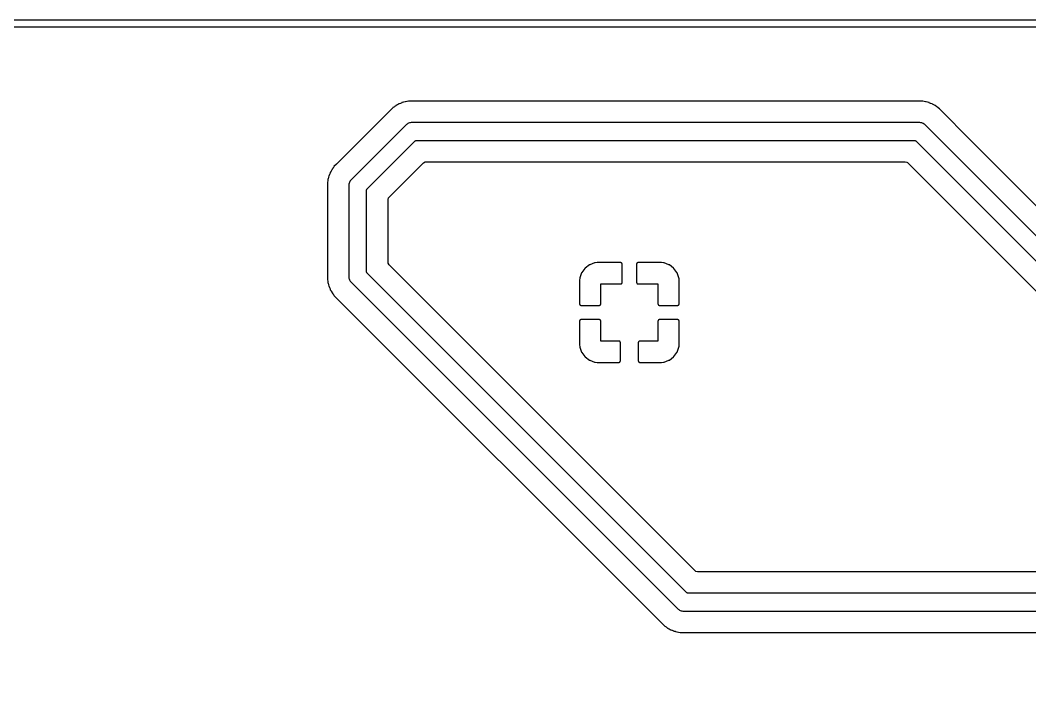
# Model space of a CAD drawing. Header units: metres. Extents: x -562 to 687, y -412 to 337.
# Drawn here: x -278.9 to 4.3, y 149.5 to 336.6 of the extents above; entities that cross this region are included whole.
import ezdxf

# ---------------------------------------------------------------- set-up
doc = ezdxf.new("R2010")
doc.units = ezdxf.units.M

msp = doc.modelspace()

# ---------------------------------------------------------------- linework, layer by layer
for points in [[(686.86, 336.56), (-561.63, 336.56)], [(-560.13, 333.75), (-560.13, -408.85), (-560.06, -409.18), (-559.78, -409.5), (-559.32, -409.64), (683.17, -409.64), (683.51, -409.57), (683.83, -409.29), (683.97, -408.83), (683.98, -402.45), (685.36, 333.76), (685.29, 334.1), (685.01, 334.42), (684.55, 334.56), (-559.34, 334.56), (-559.68, 334.49), (-560, 334.21), (-560.13, 333.75)], [(27.35, 263.28), (-12.28, 302.91), (-20.86, 311.5), (-21.04, 311.67), (-21.36, 311.99), (-21.37, 312), (-21.38, 312.01), (-21.38, 312.02), (-21.39, 312.02), (-21.4, 312.03), (-21.41, 312.04), (-21.41, 312.04), (-21.42, 312.05), (-21.43, 312.05), (-21.45, 312.06), (-21.79, 312.28), (-21.82, 312.3), (-22.14, 312.55), (-22.15, 312.56), (-22.16, 312.57), (-22.17, 312.58), (-22.18, 312.58), (-22.19, 312.59), (-22.21, 312.6), (-22.22, 312.61), (-22.23, 312.61), (-22.59, 312.79), (-22.63, 312.81), (-22.97, 313.02), (-22.98, 313.03), (-23, 313.04), (-23.01, 313.04), (-23.02, 313.05), (-23.03, 313.05), (-23.05, 313.06), (-23.06, 313.07), (-23.07, 313.07), (-23.45, 313.2), (-23.49, 313.22), (-23.86, 313.39), (-23.87, 313.4), (-23.88, 313.41), (-23.9, 313.41), (-23.91, 313.42), (-23.92, 313.42), (-23.93, 313.42), (-23.95, 313.43), (-23.96, 313.43), (-24.36, 313.52), (-24.4, 313.53), (-24.78, 313.67), (-24.79, 313.67), (-24.8, 313.67), (-24.82, 313.68), (-24.83, 313.68), (-24.84, 313.68), (-24.86, 313.69), (-24.87, 313.69), (-24.89, 313.69), (-25.29, 313.74), (-25.33, 313.74), (-25.72, 313.83), (-25.73, 313.83), (-25.74, 313.84), (-25.76, 313.84), (-25.77, 313.84), (-25.79, 313.84), (-25.8, 313.84), (-25.82, 313.84), (-25.83, 313.85), (-169.88, 313.85), (-169.89, 313.84), (-169.9, 313.84), (-169.91, 313.84), (-169.92, 313.84), (-169.93, 313.84), (-169.94, 313.84), (-169.95, 313.84), (-169.96, 313.84), (-169.96, 313.84), (-169.97, 313.84), (-169.97, 313.84), (-169.98, 313.83), (-169.99, 313.83), (-170.38, 313.74), (-170.42, 313.74), (-170.82, 313.69), (-170.84, 313.69), (-170.85, 313.69), (-170.86, 313.68), (-170.88, 313.68), (-170.89, 313.68), (-170.9, 313.67), (-170.92, 313.67), (-170.93, 313.67), (-171.31, 313.53), (-171.35, 313.52), (-171.75, 313.43), (-171.76, 313.43), (-171.77, 313.42), (-171.79, 313.42), (-171.8, 313.42), (-171.81, 313.41), (-171.83, 313.41), (-171.84, 313.4), (-171.85, 313.39), (-172.21, 313.22), (-172.25, 313.2), (-172.63, 313.07), (-172.65, 313.06), (-172.66, 313.06), (-172.68, 313.05), (-172.69, 313.05), (-172.69, 313.05), (-172.7, 313.04), (-172.71, 313.03), (-172.72, 313.03), (-172.74, 313.02), (-173.08, 312.81), (-173.11, 312.79), (-173.48, 312.61), (-173.48, 312.61), (-173.48, 312.61), (-173.48, 312.61), (-173.48, 312.61), (-173.48, 312.61), (-173.5, 312.6), (-173.51, 312.6), (-173.52, 312.59), (-173.53, 312.58), (-173.54, 312.58), (-173.55, 312.57), (-173.56, 312.56), (-173.57, 312.55), (-173.89, 312.3), (-173.92, 312.28), (-174.26, 312.06), (-174.27, 312.05), (-174.29, 312.05), (-174.3, 312.04), (-174.31, 312.03), (-174.32, 312.02), (-174.33, 312.01), (-174.34, 312), (-174.35, 311.99), (-174.84, 311.5), (-174.84, 311.5), (-190.18, 296.17), (-190.18, 296.16), (-190.87, 295.48), (-190.88, 295.47), (-190.88, 295.46), (-190.89, 295.45), (-190.9, 295.43), (-190.91, 295.42), (-190.92, 295.41), (-190.93, 295.4), (-190.94, 295.39), (-191.15, 295.05), (-191.17, 295.01), (-191.43, 294.7), (-191.43, 294.69), (-191.44, 294.68), (-191.45, 294.66), (-191.46, 294.65), (-191.47, 294.64), (-191.47, 294.63), (-191.48, 294.62), (-191.49, 294.6), (-191.66, 294.24), (-191.68, 294.2), (-191.9, 293.86), (-191.9, 293.86), (-191.9, 293.85), (-191.9, 293.85), (-191.91, 293.84), (-191.91, 293.84), (-191.91, 293.83), (-191.92, 293.82), (-191.92, 293.81), (-191.93, 293.8), (-191.93, 293.79), (-191.94, 293.78), (-191.94, 293.77), (-191.94, 293.76), (-192.08, 293.38), (-192.09, 293.34), (-192.27, 292.98), (-192.27, 292.96), (-192.28, 292.95), (-192.28, 292.94), (-192.29, 292.93), (-192.29, 292.91), (-192.3, 292.9), (-192.3, 292.89), (-192.31, 292.87), (-192.39, 292.48), (-192.41, 292.44), (-192.54, 292.06), (-192.54, 292.04), (-192.55, 292.03), (-192.55, 292.02), (-192.56, 292), (-192.56, 291.99), (-192.56, 291.98), (-192.56, 291.96), (-192.56, 291.95), (-192.61, 291.55), (-192.62, 291.51), (-192.71, 291.11), (-192.71, 291.1), (-192.71, 291.09), (-192.71, 291.07), (-192.72, 291.06), (-192.72, 291.04), (-192.72, 291.03), (-192.72, 291.02), (-192.72, 291), (-192.72, 263.8), (-192.72, 263.78)], [(24.96, 257.19), (-24.96, 307.1), (-25.15, 307.27), (-25.34, 307.42), (-25.56, 307.55), (-25.78, 307.65), (-26.01, 307.73), (-26.25, 307.79), (-26.49, 307.83), (-26.75, 307.84), (-168.96, 307.84), (-169.22, 307.83), (-169.46, 307.79), (-169.7, 307.73), (-169.93, 307.65), (-170.15, 307.55), (-170.36, 307.42), (-170.56, 307.27), (-170.75, 307.1), (-185.97, 291.88), (-186.15, 291.69), (-186.29, 291.49), (-186.42, 291.28), (-186.52, 291.06), (-186.6, 290.84), (-186.61, 290.83), (-186.67, 290.59), (-186.7, 290.35), (-186.72, 290.09)], [(379.49, 175.76), (-91.53, 175.76), (-91.54, 175.76), (-91.56, 175.76), (-91.57, 175.76), (-91.58, 175.76), (-91.59, 175.77), (-91.6, 175.77), (-91.62, 175.77), (-91.63, 175.77), (-91.64, 175.77), (-91.65, 175.78), (-91.66, 175.78), (-91.68, 175.78), (-91.69, 175.79), (-91.7, 175.79), (-91.71, 175.8), (-91.72, 175.8), (-91.73, 175.8), (-91.74, 175.81), (-91.76, 175.81), (-91.77, 175.82), (-91.78, 175.83), (-91.79, 175.83), (-91.8, 175.84), (-91.81, 175.85), (-91.82, 175.85), (-91.83, 175.86), (-91.84, 175.87), (-91.85, 175.87), (-91.86, 175.88), (-91.87, 175.89), (-91.88, 175.9), (-91.88, 175.91), (-181.57, 265.59), (-181.57, 265.6), (-181.58, 265.61), (-181.59, 265.62), (-181.6, 265.63), (-181.61, 265.64), (-181.61, 265.65), (-181.62, 265.66), (-181.63, 265.67), (-181.63, 265.68), (-181.64, 265.69), (-181.65, 265.7), (-181.65, 265.71), (-181.66, 265.72), (-181.66, 265.73), (-181.67, 265.74), (-181.67, 265.75), (-181.68, 265.76), (-181.68, 265.77), (-181.69, 265.79), (-181.69, 265.8), (-181.69, 265.81), (-181.7, 265.82), (-181.7, 265.83), (-181.7, 265.85), (-181.71, 265.86), (-181.71, 265.87), (-181.71, 265.88), (-181.71, 265.89), (-181.71, 265.91), (-181.71, 265.92), (-181.71, 265.93), (-181.71, 265.94), (-181.71, 288.86), (-181.71, 288.87), (-181.71, 288.88), (-181.71, 288.89), (-181.71, 288.91), (-181.71, 288.92), (-181.71, 288.93), (-181.71, 288.94), (-181.7, 288.95), (-181.7, 288.97), (-181.7, 288.98), (-181.69, 288.99), (-181.69, 289), (-181.69, 289.01), (-181.68, 289.03), (-181.68, 289.04), (-181.67, 289.05), (-181.67, 289.06), (-181.66, 289.07), (-181.66, 289.08), (-181.65, 289.09), (-181.65, 289.1), (-181.64, 289.11), (-181.63, 289.12), (-181.63, 289.13), (-181.62, 289.14), (-181.61, 289.15), (-181.61, 289.16), (-181.6, 289.17), (-181.59, 289.18), (-181.58, 289.19), (-181.57, 289.2), (-181.57, 289.21), (-168.08, 302.69), (-168.08, 302.7), (-168.07, 302.71), (-168.06, 302.72), (-168.05, 302.73), (-168.04, 302.73), (-168.03, 302.74), (-168.02, 302.75), (-168.01, 302.75), (-168, 302.76), (-167.99, 302.77), (-167.98, 302.77), (-167.97, 302.78), (-167.96, 302.79), (-167.94, 302.79), (-167.93, 302.8), (-167.92, 302.8), (-167.91, 302.8), (-167.9, 302.81), (-167.89, 302.81), (-167.88, 302.82), (-167.86, 302.82), (-167.85, 302.82), (-167.84, 302.83), (-167.83, 302.83), (-167.82, 302.83), (-167.8, 302.83), (-167.79, 302.83), (-167.78, 302.84), (-167.77, 302.84), (-167.76, 302.84), (-167.74, 302.84), (-167.73, 302.84), (-27.98, 302.84), (-27.96, 302.84), (-27.95, 302.84), (-27.94, 302.84), (-27.93, 302.84), (-27.92, 302.83), (-27.9, 302.83), (-27.89, 302.83), (-27.88, 302.83), (-27.87, 302.83), (-27.86, 302.82), (-27.84, 302.82), (-27.83, 302.82), (-27.82, 302.81), (-27.81, 302.81), (-27.8, 302.8), (-27.79, 302.8), (-27.77, 302.8), (-27.76, 302.79), (-27.75, 302.79), (-27.74, 302.78), (-27.73, 302.77), (-27.72, 302.77), (-27.71, 302.76), (-27.7, 302.75), (-27.69, 302.75), (-27.68, 302.74), (-27.67, 302.73), (-27.66, 302.73), (-27.65, 302.72), (-27.64, 302.71), (-27.63, 302.7), (-27.62, 302.69), (22.29, 252.78)], [(380.41, 181.77), (-88.87, 181.77), (-89.38, 181.91), (-89.49, 182), (-153.4, 245.92), (-175.44, 267.96), (-175.69, 268.42), (-175.71, 268.56), (-175.71, 286.2), (-175.56, 286.7), (-175.47, 286.81), (-165.72, 296.57), (-165.26, 296.82), (-165.12, 296.83), (-30.64, 296.83), (-30.13, 296.69), (-30.02, 296.6), (18.69, 247.89)], [(-186.72, 290.09), (-186.72, 264.71), (-186.7, 264.45), (-186.67, 264.21), (-186.61, 263.97), (-186.52, 263.74), (-186.42, 263.52), (-186.29, 263.31), (-186.15, 263.11), (-185.97, 262.92), (-94.55, 171.5), (-94.36, 171.33), (-94.16, 171.18), (-93.95, 171.05), (-93.73, 170.95), (-93.5, 170.87), (-93.26, 170.81), (-93.02, 170.77), (-92.76, 170.76), (378.26, 170.76)], [(-116.01, 262.54), (-110.51, 262.54), (-110.5, 262.54), (-110.49, 262.54), (-110.48, 262.54), (-110.46, 262.54), (-110.45, 262.54), (-110.44, 262.55), (-110.43, 262.55), (-110.42, 262.55), (-110.4, 262.55), (-110.39, 262.55), (-110.38, 262.56), (-110.37, 262.56), (-110.36, 262.57), (-110.35, 262.57), (-110.33, 262.57), (-110.32, 262.58), (-110.31, 262.58), (-110.3, 262.59), (-110.29, 262.59), (-110.28, 262.6), (-110.27, 262.6), (-110.26, 262.61), (-110.25, 262.62), (-110.24, 262.62), (-110.23, 262.63), (-110.22, 262.64), (-110.21, 262.65), (-110.2, 262.65), (-110.19, 262.66), (-110.18, 262.67), (-110.17, 262.68), (-110.16, 262.69), (-110.15, 262.7), (-110.14, 262.7), (-110.14, 262.71), (-110.13, 262.72), (-110.12, 262.73), (-110.11, 262.74), (-110.11, 262.75), (-110.1, 262.76), (-110.09, 262.77), (-110.09, 262.78), (-110.08, 262.79), (-110.07, 262.8), (-110.07, 262.82), (-110.06, 262.83), (-110.06, 262.84), (-110.05, 262.85), (-110.05, 262.86), (-110.04, 262.87), (-110.04, 262.88), (-110.04, 262.89), (-110.03, 262.91), (-110.03, 262.92), (-110.03, 262.93), (-110.02, 262.94), (-110.02, 262.95), (-110.02, 262.97), (-110.02, 262.98), (-110.02, 262.99), (-110.02, 263), (-110.01, 263.02), (-110.01, 263.03), (-110.01, 263.04), (-110.01, 268.04), (-110.01, 268.05), (-110.01, 268.06), (-110.02, 268.08), (-110.02, 268.09), (-110.02, 268.1), (-110.02, 268.11), (-110.02, 268.13), (-110.02, 268.14), (-110.03, 268.15), (-110.03, 268.16), (-110.03, 268.17), (-110.04, 268.19), (-110.04, 268.2), (-110.04, 268.21), (-110.05, 268.22), (-110.05, 268.23), (-110.06, 268.24), (-110.06, 268.25), (-110.07, 268.26), (-110.07, 268.28), (-110.08, 268.29), (-110.09, 268.3), (-110.09, 268.31), (-110.1, 268.32), (-110.11, 268.33), (-110.11, 268.34), (-110.12, 268.35), (-110.13, 268.36), (-110.14, 268.37), (-110.14, 268.38), (-110.15, 268.38), (-110.16, 268.39), (-110.17, 268.4), (-110.18, 268.41), (-110.19, 268.42), (-110.2, 268.43), (-110.21, 268.43), (-110.22, 268.44), (-110.23, 268.45), (-110.24, 268.46), (-110.25, 268.46), (-110.26, 268.47), (-110.27, 268.48), (-110.28, 268.48), (-110.29, 268.49), (-110.3, 268.49), (-110.31, 268.5), (-110.32, 268.5), (-110.33, 268.51), (-110.35, 268.51), (-110.36, 268.51), (-110.37, 268.52), (-110.38, 268.52), (-110.39, 268.53), (-110.4, 268.53), (-110.42, 268.53), (-110.43, 268.53), (-110.44, 268.53), (-110.45, 268.54), (-110.46, 268.54), (-110.48, 268.54), (-110.49, 268.54), (-110.5, 268.54), (-110.51, 268.54), (-116.99, 268.54), (-117.01, 268.54), (-117.02, 268.54), (-117.03, 268.54), (-117.05, 268.54), (-117.64, 268.47), (-117.65, 268.47), (-117.66, 268.47), (-117.67, 268.47), (-117.68, 268.47), (-117.69, 268.46), (-117.7, 268.46), (-117.71, 268.46), (-117.73, 268.46), (-117.73, 268.46), (-117.73, 268.45), (-117.74, 268.45), (-117.75, 268.45), (-117.76, 268.44), (-119.11, 267.94), (-119.12, 267.94), (-119.13, 267.93), (-119.14, 267.93), (-119.15, 267.93), (-119.16, 267.92), (-119.17, 267.92), (-119.17, 267.91), (-119.18, 267.91), (-119.18, 267.91), (-119.2, 267.9), (-119.21, 267.89), (-119.22, 267.88), (-119.23, 267.87), (-120.39, 267.01), (-120.4, 267), (-120.41, 266.99), (-120.43, 266.98), (-120.44, 266.97), (-120.44, 266.97), (-120.45, 266.95), (-120.46, 266.94), (-120.48, 266.93), (-120.49, 266.91), (-121.35, 265.76), (-121.36, 265.75), (-121.37, 265.74), (-121.37, 265.72), (-121.38, 265.71), (-121.38, 265.71), (-121.39, 265.7), (-121.39, 265.69), (-121.4, 265.68), (-121.4, 265.67), (-121.4, 265.66), (-121.41, 265.65), (-121.41, 265.65), (-121.42, 265.64), (-121.92, 264.29), (-121.92, 264.28), (-121.92, 264.27), (-121.93, 264.26), (-121.93, 264.25), (-121.93, 264.25), (-121.93, 264.24), (-121.94, 264.23), (-121.94, 264.22), (-121.94, 264.21), (-121.94, 264.2), (-121.94, 264.19), (-121.95, 264.18), (-121.95, 264.17), (-122.01, 263.57), (-122.01, 263.56), (-122.01, 263.55), (-122.01, 263.53), (-122.01, 263.52), (-122.01, 257.04), (-122.01, 257.03), (-122.01, 257.02), (-122.01, 257), (-122.01, 256.99), (-122.01, 256.98), (-122.01, 256.97), (-122.01, 256.95), (-122, 256.94), (-122, 256.93), (-122, 256.92), (-122, 256.91), (-121.99, 256.89), (-121.99, 256.88), (-121.98, 256.87), (-121.98, 256.86), (-121.98, 256.85), (-121.97, 256.84), (-121.97, 256.83), (-121.96, 256.82), (-121.95, 256.8), (-121.95, 256.79), (-121.94, 256.78), (-121.94, 256.77), (-121.93, 256.76), (-121.92, 256.75), (-121.92, 256.74), (-121.91, 256.73), (-121.9, 256.72), (-121.89, 256.71), (-121.88, 256.7), (-121.88, 256.7), (-121.87, 256.69), (-121.86, 256.68), (-121.85, 256.67), (-121.84, 256.66), (-121.83, 256.65), (-121.82, 256.65), (-121.81, 256.64), (-121.8, 256.63), (-121.79, 256.62), (-121.78, 256.62), (-121.77, 256.61), (-121.76, 256.6), (-121.75, 256.6), (-121.74, 256.59), (-121.73, 256.59), (-121.72, 256.58), (-121.71, 256.58), (-121.69, 256.57), (-121.68, 256.57), (-121.67, 256.57), (-121.66, 256.56), (-121.65, 256.56), (-121.64, 256.55), (-121.62, 256.55), (-121.61, 256.55), (-121.6, 256.55), (-121.59, 256.55), (-121.58, 256.54), (-121.56, 256.54), (-121.55, 256.54), (-121.54, 256.54), (-121.53, 256.54), (-121.51, 256.54), (-116.51, 256.54), (-116.5, 256.54), (-116.49, 256.54), (-116.48, 256.54), (-116.46, 256.54), (-116.45, 256.54), (-116.44, 256.55), (-116.43, 256.55), (-116.42, 256.55), (-116.4, 256.55), (-116.39, 256.55), (-116.38, 256.56), (-116.37, 256.56), (-116.36, 256.57), (-116.35, 256.57), (-116.33, 256.57), (-116.32, 256.58), (-116.31, 256.58), (-116.3, 256.59), (-116.29, 256.59), (-116.28, 256.6), (-116.27, 256.6), (-116.26, 256.61), (-116.25, 256.62), (-116.24, 256.62), (-116.23, 256.63), (-116.22, 256.64), (-116.21, 256.65), (-116.2, 256.65), (-116.19, 256.66), (-116.18, 256.67), (-116.17, 256.68), (-116.16, 256.69), (-116.15, 256.7), (-116.14, 256.7), (-116.14, 256.71), (-116.13, 256.72), (-116.12, 256.73), (-116.11, 256.74), (-116.11, 256.75), (-116.1, 256.76), (-116.09, 256.77), (-116.09, 256.78), (-116.08, 256.79), (-116.07, 256.8), (-116.07, 256.82), (-116.06, 256.83), (-116.06, 256.84), (-116.05, 256.85), (-116.05, 256.86), (-116.04, 256.87), (-116.04, 256.88), (-116.04, 256.89), (-116.03, 256.91), (-116.03, 256.92), (-116.03, 256.93), (-116.02, 256.94), (-116.02, 256.95), (-116.02, 256.97), (-116.02, 256.98), (-116.02, 256.99), (-116.02, 257), (-116.01, 257.02), (-116.01, 257.03), (-116.01, 257.04), (-116.01, 262.54)], [(-100.01, 262.54), (-100.01, 257.04), (-100.01, 257.03), (-100.01, 257.02), (-100.01, 257), (-100.01, 256.99), (-100.01, 256.98), (-100.01, 256.97), (-100.01, 256.95), (-100, 256.94), (-100, 256.93), (-100, 256.92), (-100, 256.91), (-99.99, 256.89), (-99.99, 256.88), (-99.98, 256.87), (-99.98, 256.86), (-99.98, 256.85), (-99.97, 256.84), (-99.97, 256.83), (-99.96, 256.82), (-99.95, 256.8), (-99.95, 256.79), (-99.94, 256.78), (-99.94, 256.77), (-99.93, 256.76), (-99.92, 256.75), (-99.92, 256.74), (-99.91, 256.73), (-99.9, 256.72), (-99.89, 256.71), (-99.88, 256.7), (-99.88, 256.7), (-99.87, 256.69), (-99.86, 256.68), (-99.85, 256.67), (-99.84, 256.66), (-99.83, 256.65), (-99.82, 256.65), (-99.81, 256.64), (-99.8, 256.63), (-99.79, 256.62), (-99.78, 256.62), (-99.77, 256.61), (-99.76, 256.6), (-99.75, 256.6), (-99.74, 256.59), (-99.73, 256.59), (-99.72, 256.58), (-99.71, 256.58), (-99.69, 256.57), (-99.68, 256.57), (-99.67, 256.57), (-99.66, 256.56), (-99.65, 256.56), (-99.64, 256.55), (-99.62, 256.55), (-99.61, 256.55), (-99.6, 256.55), (-99.59, 256.55), (-99.58, 256.54), (-99.56, 256.54), (-99.55, 256.54), (-99.54, 256.54), (-99.53, 256.54), (-99.51, 256.54), (-94.51, 256.54), (-94.5, 256.54), (-94.49, 256.54), (-94.48, 256.54), (-94.46, 256.54), (-94.45, 256.54), (-94.44, 256.55), (-94.43, 256.55), (-94.42, 256.55), (-94.4, 256.55), (-94.39, 256.55), (-94.38, 256.56), (-94.37, 256.56), (-94.36, 256.57), (-94.35, 256.57), (-94.33, 256.57), (-94.32, 256.58), (-94.31, 256.58), (-94.3, 256.59), (-94.29, 256.59), (-94.28, 256.6), (-94.27, 256.6), (-94.26, 256.61), (-94.25, 256.62), (-94.24, 256.62), (-94.23, 256.63), (-94.22, 256.64), (-94.21, 256.65), (-94.2, 256.65), (-94.19, 256.66), (-94.18, 256.67), (-94.17, 256.68), (-94.16, 256.69), (-94.15, 256.7), (-94.14, 256.7), (-94.14, 256.71), (-94.13, 256.72), (-94.12, 256.73), (-94.11, 256.74), (-94.11, 256.75), (-94.1, 256.76), (-94.09, 256.77), (-94.09, 256.78), (-94.08, 256.79), (-94.07, 256.8), (-94.07, 256.82), (-94.06, 256.83), (-94.06, 256.84), (-94.05, 256.85), (-94.05, 256.86), (-94.04, 256.87), (-94.04, 256.88), (-94.04, 256.89), (-94.03, 256.91), (-94.03, 256.92), (-94.03, 256.93), (-94.02, 256.94), (-94.02, 256.95), (-94.02, 256.97), (-94.02, 256.98), (-94.02, 256.99), (-94.02, 257), (-94.01, 257.02), (-94.01, 257.03), (-94.01, 257.04), (-94.01, 263.52), (-94.01, 263.53), (-94.01, 263.53), (-94.01, 263.54), (-94.01, 263.55), (-94.01, 263.55), (-94.02, 263.55), (-94.02, 263.56), (-94.02, 263.57), (-94.02, 263.57), (-94.08, 264.17), (-94.08, 264.18), (-94.08, 264.19), (-94.09, 264.2), (-94.09, 264.21), (-94.09, 264.22), (-94.09, 264.23), (-94.09, 264.24), (-94.1, 264.25), (-94.1, 264.25), (-94.1, 264.26), (-94.1, 264.27), (-94.11, 264.28), (-94.11, 264.29), (-94.61, 265.64), (-94.62, 265.65), (-94.62, 265.65), (-94.62, 265.66), (-94.63, 265.67), (-94.63, 265.68), (-94.64, 265.69), (-94.64, 265.7), (-94.65, 265.71), (-94.65, 265.71), (-94.65, 265.72), (-94.66, 265.74), (-94.67, 265.75), (-94.68, 265.76), (-95.54, 266.91), (-95.55, 266.93), (-95.56, 266.94), (-95.58, 266.95), (-95.59, 266.97), (-95.59, 266.97), (-95.6, 266.98), (-95.61, 266.99), (-95.63, 267), (-95.64, 267.01), (-96.79, 267.87), (-96.81, 267.88), (-96.82, 267.89), (-96.83, 267.9), (-96.85, 267.91), (-96.85, 267.91), (-96.85, 267.91), (-96.86, 267.92), (-96.87, 267.92), (-96.88, 267.93), (-96.89, 267.93), (-96.9, 267.93), (-96.91, 267.94), (-96.92, 267.94), (-98.27, 268.44), (-98.27, 268.45), (-98.28, 268.45), (-98.29, 268.45), (-98.3, 268.46), (-98.3, 268.46), (-98.31, 268.46), (-98.32, 268.46), (-98.33, 268.46), (-98.34, 268.47), (-98.35, 268.47), (-98.37, 268.47), (-98.38, 268.47), (-98.39, 268.47), (-98.98, 268.54), (-99, 268.54), (-99.01, 268.54), (-99.02, 268.54), (-99.04, 268.54), (-105.51, 268.54), (-105.53, 268.54), (-105.54, 268.54), (-105.55, 268.54), (-105.56, 268.54), (-105.58, 268.54), (-105.59, 268.53), (-105.6, 268.53), (-105.61, 268.53), (-105.62, 268.53), (-105.64, 268.53), (-105.65, 268.52), (-105.66, 268.52), (-105.67, 268.51), (-105.68, 268.51), (-105.69, 268.51), (-105.71, 268.5), (-105.72, 268.5), (-105.73, 268.49), (-105.74, 268.49), (-105.75, 268.48), (-105.76, 268.48), (-105.77, 268.47), (-105.78, 268.46), (-105.79, 268.46), (-105.8, 268.45), (-105.81, 268.44), (-105.82, 268.43), (-105.83, 268.43), (-105.84, 268.42), (-105.85, 268.41), (-105.86, 268.4), (-105.87, 268.39), (-105.88, 268.38), (-105.88, 268.38), (-105.89, 268.37), (-105.9, 268.36), (-105.91, 268.35), (-105.92, 268.34), (-105.92, 268.33), (-105.93, 268.32), (-105.94, 268.31), (-105.94, 268.3), (-105.95, 268.29), (-105.95, 268.28), (-105.96, 268.26), (-105.97, 268.25), (-105.97, 268.24), (-105.98, 268.23), (-105.98, 268.22), (-105.98, 268.21), (-105.99, 268.2), (-105.99, 268.19), (-106, 268.17), (-106, 268.16), (-106, 268.15), (-106, 268.14), (-106.01, 268.13), (-106.01, 268.11), (-106.01, 268.1), (-106.01, 268.09), (-106.01, 268.08), (-106.01, 268.06), (-106.01, 268.05), (-106.01, 268.04), (-106.01, 263.04), (-106.01, 263.03), (-106.01, 263.02), (-106.01, 263), (-106.01, 262.99), (-106.01, 262.98), (-106.01, 262.97), (-106.01, 262.95), (-106, 262.94), (-106, 262.93), (-106, 262.92), (-106, 262.91), (-105.99, 262.89), (-105.99, 262.88), (-105.98, 262.87), (-105.98, 262.86), (-105.98, 262.85), (-105.97, 262.84), (-105.97, 262.83), (-105.96, 262.82), (-105.95, 262.8), (-105.95, 262.79), (-105.94, 262.78), (-105.94, 262.77), (-105.93, 262.76), (-105.92, 262.75), (-105.92, 262.74), (-105.91, 262.73), (-105.9, 262.72), (-105.89, 262.71), (-105.88, 262.7), (-105.88, 262.7), (-105.87, 262.69), (-105.86, 262.68), (-105.85, 262.67), (-105.84, 262.66), (-105.83, 262.65), (-105.82, 262.65), (-105.81, 262.64), (-105.8, 262.63), (-105.79, 262.62), (-105.78, 262.62), (-105.77, 262.61), (-105.76, 262.6), (-105.75, 262.6), (-105.74, 262.59), (-105.73, 262.59), (-105.72, 262.58), (-105.71, 262.58), (-105.69, 262.57), (-105.68, 262.57), (-105.67, 262.57), (-105.66, 262.56), (-105.65, 262.56), (-105.64, 262.55), (-105.62, 262.55), (-105.61, 262.55), (-105.6, 262.55), (-105.59, 262.55), (-105.58, 262.54), (-105.56, 262.54), (-105.55, 262.54), (-105.54, 262.54), (-105.53, 262.54), (-105.51, 262.54), (-100.01, 262.54)], [(-192.72, 263.78), (-192.72, 263.78), (-192.72, 263.77), (-192.72, 263.76), (-192.72, 263.74), (-192.72, 263.74), (-192.71, 263.73), (-192.71, 263.71), (-192.71, 263.7), (-192.71, 263.69), (-192.62, 263.29), (-192.61, 263.25), (-192.56, 262.85), (-192.56, 262.84), (-192.56, 262.82), (-192.56, 262.81), (-192.56, 262.8), (-192.55, 262.78), (-192.55, 262.77), (-192.54, 262.76), (-192.54, 262.74), (-192.41, 262.36), (-192.39, 262.32), (-192.31, 261.93), (-192.3, 261.91), (-192.3, 261.9), (-192.29, 261.89), (-192.29, 261.87), (-192.28, 261.86), (-192.28, 261.85), (-192.27, 261.84), (-192.27, 261.82), (-192.09, 261.46), (-192.08, 261.42), (-191.94, 261.04), (-191.94, 261.03), (-191.93, 261.01), (-191.93, 261), (-191.92, 260.99), (-191.92, 260.98), (-191.91, 260.96), (-191.9, 260.95), (-191.9, 260.94), (-191.68, 260.6), (-191.66, 260.56), (-191.49, 260.2), (-191.48, 260.18), (-191.47, 260.17), (-191.47, 260.16), (-191.46, 260.15), (-191.45, 260.14), (-191.44, 260.12), (-191.43, 260.11), (-191.43, 260.1), (-191.17, 259.79), (-191.15, 259.75), (-190.94, 259.41), (-190.93, 259.41), (-190.93, 259.41), (-190.93, 259.4), (-190.93, 259.4), (-190.93, 259.4), (-190.92, 259.39), (-190.91, 259.38), (-190.91, 259.37), (-190.9, 259.36), (-190.89, 259.35), (-190.88, 259.34), (-190.87, 259.33), (-190.87, 259.32), (-98.15, 166.61), (-98.14, 166.6), (-98.13, 166.59), (-98.12, 166.58), (-98.11, 166.58), (-98.1, 166.57), (-98.09, 166.56), (-98.08, 166.55), (-98.07, 166.55), (-98.07, 166.55), (-98.07, 166.54), (-98.07, 166.54), (-98.07, 166.54), (-98.06, 166.54), (-97.72, 166.32), (-97.69, 166.3), (-97.38, 166.05), (-97.37, 166.05), (-97.36, 166.04), (-97.35, 166.03), (-97.34, 166.02), (-97.33, 166.02), (-97.31, 166.01), (-97.3, 166), (-97.29, 165.99), (-97.28, 165.99), (-97.11, 165.91), (-96.91, 165.81), (-96.88, 165.79), (-96.54, 165.58), (-96.52, 165.57), (-96.52, 165.57), (-96.52, 165.57), (-96.5, 165.56), (-96.49, 165.56), (-96.48, 165.55), (-96.47, 165.54), (-96.46, 165.54), (-96.45, 165.53), (-96.43, 165.53), (-96.05, 165.4), (-96.02, 165.38), (-95.65, 165.21), (-95.64, 165.2), (-95.63, 165.19), (-95.61, 165.19), (-95.6, 165.18), (-95.59, 165.18), (-95.57, 165.18), (-95.56, 165.17), (-95.55, 165.17), (-95.15, 165.08), (-95.11, 165.07), (-94.73, 164.93), (-94.73, 164.93), (-94.73, 164.93), (-94.73, 164.93), (-94.72, 164.93), (-94.72, 164.93), (-94.71, 164.93), (-94.7, 164.92), (-94.69, 164.92), (-94.67, 164.92), (-94.66, 164.92), (-94.65, 164.91), (-94.64, 164.91), (-94.62, 164.91), (-94.22, 164.86), (-94.18, 164.86), (-93.79, 164.77), (-93.77, 164.76), (-93.76, 164.76), (-93.75, 164.76), (-93.73, 164.76), (-93.72, 164.76), (-93.7, 164.76), (-93.69, 164.76), (-93.68, 164.75), (375.6, 164.75)], [(-116.01, 246.54), (-116.01, 252.04), (-116.01, 252.05), (-116.01, 252.06), (-116.02, 252.08), (-116.02, 252.09), (-116.02, 252.1), (-116.02, 252.11), (-116.02, 252.13), (-116.02, 252.14), (-116.03, 252.15), (-116.03, 252.16), (-116.03, 252.17), (-116.04, 252.19), (-116.04, 252.2), (-116.04, 252.21), (-116.05, 252.22), (-116.05, 252.23), (-116.06, 252.24), (-116.06, 252.25), (-116.07, 252.26), (-116.07, 252.28), (-116.08, 252.29), (-116.09, 252.3), (-116.09, 252.31), (-116.1, 252.32), (-116.11, 252.33), (-116.11, 252.34), (-116.12, 252.35), (-116.13, 252.36), (-116.14, 252.37), (-116.14, 252.38), (-116.15, 252.38), (-116.16, 252.39), (-116.17, 252.4), (-116.18, 252.41), (-116.19, 252.42), (-116.2, 252.43), (-116.21, 252.43), (-116.22, 252.44), (-116.23, 252.45), (-116.24, 252.46), (-116.25, 252.46), (-116.26, 252.47), (-116.27, 252.48), (-116.28, 252.48), (-116.29, 252.49), (-116.3, 252.49), (-116.31, 252.5), (-116.32, 252.5), (-116.33, 252.51), (-116.35, 252.51), (-116.36, 252.51), (-116.37, 252.52), (-116.38, 252.52), (-116.39, 252.53), (-116.4, 252.53), (-116.42, 252.53), (-116.43, 252.53), (-116.44, 252.53), (-116.45, 252.54), (-116.46, 252.54), (-116.48, 252.54), (-116.49, 252.54), (-116.5, 252.54), (-116.51, 252.54), (-121.51, 252.54), (-121.53, 252.54), (-121.54, 252.54), (-121.55, 252.54), (-121.56, 252.54), (-121.58, 252.54), (-121.59, 252.53), (-121.6, 252.53), (-121.61, 252.53), (-121.62, 252.53), (-121.64, 252.53), (-121.65, 252.52), (-121.66, 252.52), (-121.67, 252.51), (-121.68, 252.51), (-121.69, 252.51), (-121.71, 252.5), (-121.72, 252.5), (-121.73, 252.49), (-121.74, 252.49), (-121.75, 252.48), (-121.76, 252.48), (-121.77, 252.47), (-121.78, 252.46), (-121.79, 252.46), (-121.8, 252.45), (-121.81, 252.44), (-121.82, 252.43), (-121.83, 252.43), (-121.84, 252.42), (-121.85, 252.41), (-121.86, 252.4), (-121.87, 252.39), (-121.88, 252.38), (-121.88, 252.38), (-121.89, 252.37), (-121.9, 252.36), (-121.91, 252.35), (-121.92, 252.34), (-121.92, 252.33), (-121.93, 252.32), (-121.94, 252.31), (-121.94, 252.3), (-121.95, 252.29), (-121.95, 252.28), (-121.96, 252.26), (-121.97, 252.25), (-121.97, 252.24), (-121.98, 252.23), (-121.98, 252.22), (-121.98, 252.21), (-121.99, 252.2), (-121.99, 252.19), (-122, 252.17), (-122, 252.16), (-122, 252.15), (-122, 252.14), (-122.01, 252.13), (-122.01, 252.11), (-122.01, 252.1), (-122.01, 252.09), (-122.01, 252.08), (-122.01, 252.06), (-122.01, 252.05), (-122.01, 252.04), (-122.01, 245.56), (-122.01, 245.55), (-122.01, 245.53), (-122.01, 245.52), (-122.01, 245.51), (-121.95, 244.91), (-121.95, 244.9), (-121.94, 244.89), (-121.94, 244.88), (-121.94, 244.87), (-121.94, 244.86), (-121.94, 244.85), (-121.93, 244.84), (-121.93, 244.83), (-121.93, 244.83), (-121.93, 244.82), (-121.92, 244.81), (-121.92, 244.8), (-121.92, 244.79), (-121.42, 243.44), (-121.41, 243.43), (-121.41, 243.43), (-121.4, 243.42), (-121.4, 243.41), (-121.4, 243.4), (-121.39, 243.39), (-121.39, 243.38), (-121.38, 243.37), (-121.38, 243.37), (-121.37, 243.36), (-121.37, 243.34), (-121.36, 243.33), (-121.35, 243.32), (-120.49, 242.17), (-120.48, 242.15), (-120.46, 242.14), (-120.45, 242.13), (-120.44, 242.11), (-120.44, 242.11), (-120.43, 242.1), (-120.41, 242.09), (-120.4, 242.08), (-120.39, 242.07), (-119.23, 241.21), (-119.22, 241.2), (-119.21, 241.19), (-119.2, 241.18), (-119.18, 241.17), (-119.18, 241.17), (-119.17, 241.17), (-119.17, 241.16), (-119.16, 241.16), (-119.15, 241.15), (-119.14, 241.15), (-119.13, 241.15), (-119.12, 241.14), (-119.11, 241.14), (-117.76, 240.64), (-117.75, 240.63), (-117.74, 240.63), (-117.73, 240.63), (-117.73, 240.62), (-117.73, 240.62), (-117.71, 240.62), (-117.7, 240.62), (-117.69, 240.62), (-117.68, 240.61), (-117.67, 240.61), (-117.66, 240.61), (-117.65, 240.61), (-117.64, 240.61), (-117.05, 240.54), (-117.04, 240.54), (-117.03, 240.54), (-117.03, 240.54), (-117.02, 240.54), (-117.02, 240.54), (-117.01, 240.54), (-117.01, 240.54), (-117, 240.54), (-116.99, 240.54), (-111.02, 240.54), (-111, 240.54), (-110.99, 240.54), (-110.98, 240.54), (-110.97, 240.54), (-110.95, 240.54), (-110.94, 240.55), (-110.93, 240.55), (-110.92, 240.55), (-110.91, 240.55), (-110.89, 240.55), (-110.88, 240.56), (-110.87, 240.56), (-110.86, 240.57), (-110.85, 240.57), (-110.84, 240.57), (-110.82, 240.58), (-110.81, 240.58), (-110.8, 240.59), (-110.79, 240.59), (-110.78, 240.6), (-110.77, 240.6), (-110.76, 240.61), (-110.75, 240.62), (-110.74, 240.62), (-110.73, 240.63), (-110.72, 240.64), (-110.71, 240.65), (-110.7, 240.65), (-110.69, 240.66), (-110.68, 240.67), (-110.67, 240.68), (-110.66, 240.69), (-110.65, 240.7), (-110.64, 240.7), (-110.64, 240.71), (-110.63, 240.72), (-110.62, 240.73), (-110.61, 240.74), (-110.61, 240.75), (-110.6, 240.76), (-110.59, 240.77), (-110.59, 240.78), (-110.58, 240.79), (-110.57, 240.8), (-110.57, 240.82), (-110.56, 240.83), (-110.56, 240.84), (-110.55, 240.85), (-110.55, 240.86), (-110.54, 240.87), (-110.54, 240.88), (-110.54, 240.89), (-110.53, 240.91), (-110.53, 240.92), (-110.53, 240.93), (-110.53, 240.94), (-110.52, 240.95), (-110.52, 240.97), (-110.52, 240.98), (-110.52, 240.99), (-110.52, 241), (-110.52, 241.02), (-110.52, 241.03), (-110.52, 241.04), (-110.52, 246.04), (-110.52, 246.05), (-110.52, 246.06), (-110.52, 246.08), (-110.52, 246.09), (-110.52, 246.1), (-110.52, 246.11), (-110.52, 246.13), (-110.53, 246.14), (-110.53, 246.15), (-110.53, 246.16), (-110.53, 246.17), (-110.54, 246.19), (-110.54, 246.2), (-110.54, 246.21), (-110.55, 246.22), (-110.55, 246.23), (-110.56, 246.24), (-110.56, 246.25), (-110.57, 246.26), (-110.57, 246.28), (-110.58, 246.29), (-110.59, 246.3), (-110.59, 246.31), (-110.6, 246.32), (-110.61, 246.33), (-110.61, 246.34), (-110.62, 246.35), (-110.63, 246.36), (-110.64, 246.37), (-110.64, 246.38), (-110.65, 246.38), (-110.66, 246.39), (-110.67, 246.4), (-110.68, 246.41), (-110.69, 246.42), (-110.7, 246.43), (-110.71, 246.43), (-110.72, 246.44), (-110.73, 246.45), (-110.74, 246.46), (-110.75, 246.46), (-110.76, 246.47), (-110.77, 246.48), (-110.78, 246.48), (-110.79, 246.49), (-110.8, 246.49), (-110.81, 246.5), (-110.82, 246.5), (-110.84, 246.51), (-110.85, 246.51), (-110.86, 246.51), (-110.87, 246.52), (-110.88, 246.52), (-110.89, 246.53), (-110.91, 246.53), (-110.92, 246.53), (-110.93, 246.53), (-110.94, 246.53), (-110.95, 246.54), (-110.97, 246.54), (-110.98, 246.54), (-110.99, 246.54), (-111, 246.54), (-111.02, 246.54), (-116.01, 246.54)], [(-105.02, 246.54), (-105.02, 246.54), (-105.04, 246.54), (-105.05, 246.54), (-105.06, 246.54), (-105.07, 246.54), (-105.09, 246.53), (-105.1, 246.53), (-105.11, 246.53), (-105.12, 246.53), (-105.13, 246.53), (-105.15, 246.52), (-105.16, 246.52), (-105.17, 246.51), (-105.18, 246.51), (-105.19, 246.51), (-105.2, 246.5), (-105.22, 246.5), (-105.23, 246.49), (-105.24, 246.49), (-105.25, 246.48), (-105.26, 246.48), (-105.27, 246.47), (-105.28, 246.46), (-105.29, 246.46), (-105.3, 246.45), (-105.31, 246.44), (-105.32, 246.43), (-105.33, 246.43), (-105.34, 246.42), (-105.35, 246.41), (-105.36, 246.4), (-105.37, 246.39), (-105.37, 246.38), (-105.38, 246.38), (-105.39, 246.37), (-105.4, 246.36), (-105.41, 246.35), (-105.41, 246.34), (-105.42, 246.33), (-105.43, 246.32), (-105.43, 246.31), (-105.44, 246.3), (-105.45, 246.29), (-105.45, 246.28), (-105.46, 246.26), (-105.46, 246.25), (-105.47, 246.24), (-105.47, 246.23), (-105.48, 246.22), (-105.48, 246.21), (-105.49, 246.2), (-105.49, 246.19), (-105.49, 246.17), (-105.5, 246.16), (-105.5, 246.15), (-105.5, 246.14), (-105.51, 246.13), (-105.51, 246.11), (-105.51, 246.1), (-105.51, 246.09), (-105.51, 246.08), (-105.51, 246.06), (-105.51, 246.05), (-105.51, 246.04), (-105.51, 241.04), (-105.51, 241.03), (-105.51, 241.02), (-105.51, 241), (-105.51, 240.99), (-105.51, 240.98), (-105.51, 240.97), (-105.51, 240.95), (-105.5, 240.94), (-105.5, 240.93), (-105.5, 240.92), (-105.49, 240.91), (-105.49, 240.89), (-105.49, 240.88), (-105.48, 240.87), (-105.48, 240.86), (-105.47, 240.85), (-105.47, 240.84), (-105.46, 240.83), (-105.46, 240.82), (-105.45, 240.8), (-105.45, 240.79), (-105.44, 240.78), (-105.43, 240.77), (-105.43, 240.76), (-105.42, 240.75), (-105.41, 240.74), (-105.41, 240.73), (-105.4, 240.72), (-105.39, 240.71), (-105.38, 240.7), (-105.37, 240.7), (-105.37, 240.69), (-105.36, 240.68), (-105.35, 240.67), (-105.34, 240.66), (-105.33, 240.65), (-105.32, 240.65), (-105.31, 240.64), (-105.3, 240.63), (-105.29, 240.62), (-105.28, 240.62), (-105.27, 240.61), (-105.26, 240.6), (-105.25, 240.6), (-105.24, 240.59), (-105.23, 240.59), (-105.22, 240.58), (-105.2, 240.58), (-105.19, 240.57), (-105.18, 240.57), (-105.17, 240.57), (-105.16, 240.56), (-105.15, 240.56), (-105.13, 240.55), (-105.12, 240.55), (-105.11, 240.55), (-105.1, 240.55), (-105.09, 240.55), (-105.07, 240.54), (-105.06, 240.54), (-105.05, 240.54), (-105.04, 240.54), (-105.02, 240.54), (-105.01, 240.54), (-99.04, 240.54), (-99.03, 240.54), (-99.02, 240.54), (-99.01, 240.54), (-99, 240.54), (-99, 240.54), (-99, 240.54), (-98.99, 240.54), (-98.99, 240.54), (-98.98, 240.54), (-98.39, 240.61), (-98.38, 240.61), (-98.37, 240.61), (-98.35, 240.61), (-98.34, 240.61), (-98.33, 240.62), (-98.32, 240.62), (-98.31, 240.62), (-98.3, 240.62), (-98.3, 240.62), (-98.29, 240.63), (-98.28, 240.63), (-98.27, 240.63), (-98.27, 240.64), (-96.92, 241.14), (-96.91, 241.14), (-96.9, 241.15), (-96.89, 241.15), (-96.88, 241.15), (-96.87, 241.16), (-96.86, 241.16), (-96.85, 241.17), (-96.85, 241.17), (-96.85, 241.17), (-96.83, 241.18), (-96.82, 241.19), (-96.81, 241.2), (-96.79, 241.21), (-95.64, 242.07), (-95.63, 242.08), (-95.61, 242.09), (-95.6, 242.1), (-95.59, 242.11), (-95.59, 242.11), (-95.58, 242.13), (-95.56, 242.14), (-95.55, 242.15), (-95.54, 242.17), (-94.68, 243.32), (-94.67, 243.33), (-94.66, 243.34), (-94.65, 243.36), (-94.65, 243.37), (-94.65, 243.37), (-94.64, 243.38), (-94.64, 243.39), (-94.63, 243.4), (-94.63, 243.41), (-94.62, 243.42), (-94.62, 243.43), (-94.62, 243.43), (-94.61, 243.44), (-94.11, 244.79), (-94.11, 244.8), (-94.1, 244.81), (-94.1, 244.82), (-94.1, 244.83), (-94.1, 244.83), (-94.09, 244.84), (-94.09, 244.85), (-94.09, 244.86), (-94.09, 244.87), (-94.09, 244.88), (-94.08, 244.89), (-94.08, 244.9), (-94.08, 244.91), (-94.02, 245.51), (-94.02, 245.51), (-94.02, 245.52), (-94.02, 245.53), (-94.01, 245.53), (-94.01, 245.53), (-94.01, 245.54), (-94.01, 245.55), (-94.01, 245.55), (-94.01, 245.56), (-94.01, 252.04), (-94.01, 252.05), (-94.01, 252.06), (-94.02, 252.08), (-94.02, 252.09), (-94.02, 252.1), (-94.02, 252.11), (-94.02, 252.13), (-94.02, 252.14), (-94.03, 252.15), (-94.03, 252.16), (-94.03, 252.17), (-94.04, 252.19), (-94.04, 252.2), (-94.04, 252.21), (-94.05, 252.22), (-94.05, 252.23), (-94.06, 252.24), (-94.06, 252.25), (-94.07, 252.26), (-94.07, 252.28), (-94.08, 252.29), (-94.09, 252.3), (-94.09, 252.31), (-94.1, 252.32), (-94.11, 252.33), (-94.11, 252.34), (-94.12, 252.35), (-94.13, 252.36), (-94.14, 252.37), (-94.14, 252.38), (-94.15, 252.38), (-94.16, 252.39), (-94.17, 252.4), (-94.18, 252.41), (-94.19, 252.42), (-94.2, 252.43), (-94.21, 252.43), (-94.22, 252.44), (-94.23, 252.45), (-94.24, 252.46), (-94.25, 252.46), (-94.26, 252.47), (-94.27, 252.48), (-94.28, 252.48), (-94.29, 252.49), (-94.3, 252.49), (-94.31, 252.5), (-94.32, 252.5), (-94.33, 252.51), (-94.35, 252.51), (-94.36, 252.51), (-94.37, 252.52), (-94.38, 252.52), (-94.39, 252.53), (-94.4, 252.53), (-94.42, 252.53), (-94.43, 252.53), (-94.44, 252.53), (-94.45, 252.54), (-94.46, 252.54), (-94.48, 252.54), (-94.49, 252.54), (-94.5, 252.54), (-94.51, 252.54), (-99.51, 252.54), (-99.53, 252.54), (-99.54, 252.54), (-99.55, 252.54), (-99.56, 252.54), (-99.58, 252.54), (-99.59, 252.53), (-99.6, 252.53), (-99.61, 252.53), (-99.62, 252.53), (-99.64, 252.53), (-99.65, 252.52), (-99.66, 252.52), (-99.67, 252.51), (-99.68, 252.51), (-99.69, 252.51), (-99.71, 252.5), (-99.72, 252.5), (-99.73, 252.49), (-99.74, 252.49), (-99.75, 252.48), (-99.76, 252.48), (-99.77, 252.47), (-99.78, 252.46), (-99.79, 252.46), (-99.8, 252.45), (-99.81, 252.44), (-99.82, 252.43), (-99.83, 252.43), (-99.84, 252.42), (-99.85, 252.41), (-99.86, 252.4), (-99.87, 252.39), (-99.88, 252.38), (-99.88, 252.38), (-99.89, 252.37), (-99.9, 252.36), (-99.91, 252.35), (-99.92, 252.34), (-99.92, 252.33), (-99.93, 252.32), (-99.94, 252.31), (-99.94, 252.3), (-99.95, 252.29), (-99.95, 252.28), (-99.96, 252.26), (-99.97, 252.25), (-99.97, 252.24), (-99.98, 252.23), (-99.98, 252.22), (-99.98, 252.21), (-99.99, 252.2), (-99.99, 252.19), (-100, 252.17), (-100, 252.16), (-100, 252.15), (-100, 252.14), (-100.01, 252.13), (-100.01, 252.11), (-100.01, 252.1), (-100.01, 252.09), (-100.01, 252.08), (-100.01, 252.06), (-100.01, 252.05), (-100.01, 252.04), (-100.01, 246.54), (-105.01, 246.54), (-105.02, 246.54)]]:
    msp.add_lwpolyline(points)

doc.saveas('drawing.dxf')
